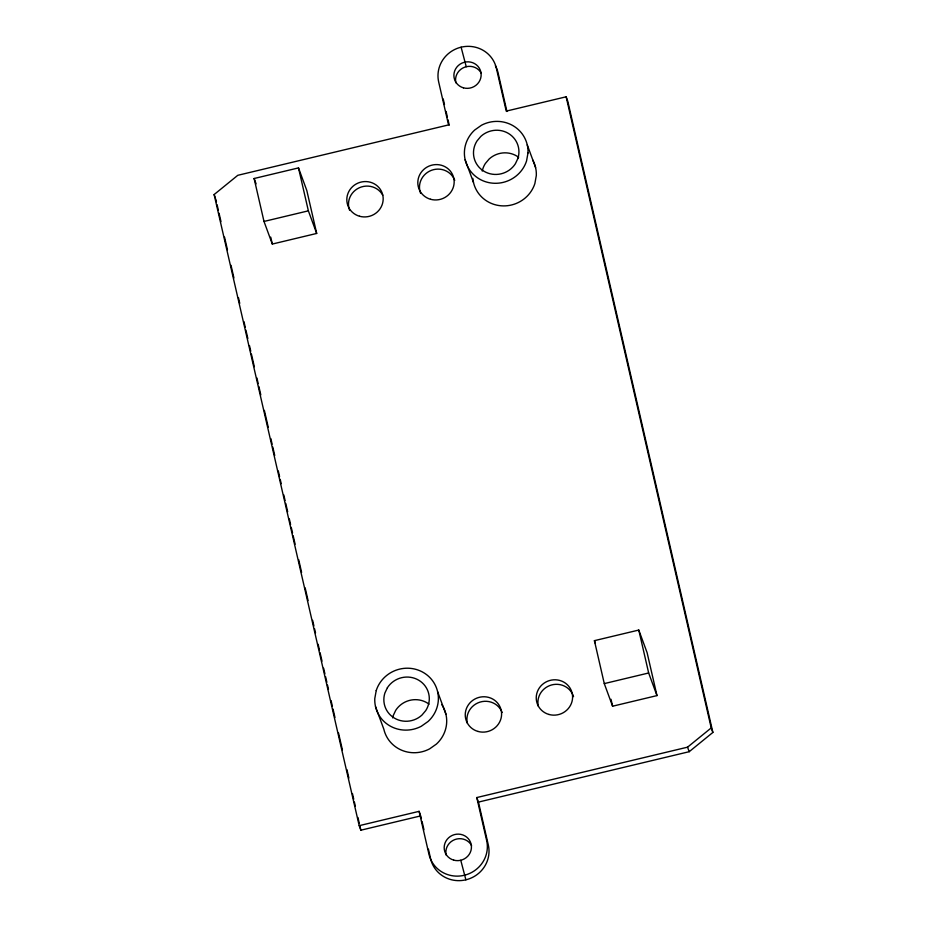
<?xml version="1.0" encoding="UTF-8"?>
<svg xmlns="http://www.w3.org/2000/svg" width="927" height="927" viewBox="0 0 927 927"><rect width="100%" height="100%" fill="white"/><g stroke="black" fill="none" stroke-linecap="round" stroke-linejoin="round"><path stroke-width="1.39" d="M421.403 818.645L420.765 815.876L360.858 830.198L359.201 825.667L214.125 194.554L237.787 175.307L448.552 124.913L438.68 81.982A29.676 28.621 -20.2 0 1 461.113 47.184A29.676 28.621 -20.2 0 1 496.374 68.192L506.235 111.124L566.142 96.802L567.799 101.333L712.875 732.446L689.213 751.693L478.448 802.087L476.779 797.556L687.544 747.174L711.218 727.927L566.142 96.802M254.125 178.505L298.494 167.903L306.814 190.51L316.686 233.442L272.318 244.056L263.998 221.449L254.125 178.505L256.084 183.836M263.998 221.449L308.367 210.835L316.686 233.442M594.416 640.661L638.784 630.059L647.104 652.666L656.976 695.598L612.596 706.212L604.277 683.605L594.416 640.661L595.389 643.326M604.277 683.605L648.657 672.99L656.976 695.598M359.201 825.667L419.097 811.345L420.348 814.74M527.266 144.913L535.586 167.52M711.218 727.927L712.875 732.446M466.235 66.732L461.113 47.184M687.544 747.174L689.213 751.693M465.145 159.768L473.465 182.376M437.637 691.739L445.957 714.346M214.125 194.554L215.377 197.949M478.448 802.087L488.32 845.018A29.676 28.621 -20.2 0 1 465.887 879.816L460.765 860.268M375.516 706.594L383.836 729.201A31.947 30.823 -20.2 0 0 429.607 748.877L436.408 744.08A31.947 30.823 -20.2 0 0 441.715 704.52M638.784 630.059L648.657 672.99M506.942 111.495L498.031 72.712A29.676 28.621 -20.2 0 0 495.389 65.724M611.009 699.282L612.596 706.212M443.21 98.969L444.485 104.508M446.084 111.437L447.347 116.976M447.984 119.745L449.259 125.284M476.779 797.556L486.652 840.488A29.676 28.621 -20.2 0 1 464.23 875.297A29.676 28.621 -20.2 0 1 428.969 854.288L419.097 811.345M298.494 167.903L308.367 210.835M422.04 821.415L423.94 829.723M428.401 849.109L430.626 858.808A29.676 28.621 -20.2 0 0 465.887 879.816M270.719 237.127L272.318 244.056M215.782 199.073L216.431 201.889M217.08 204.705L218.378 210.348M219.027 213.164L220.974 221.611M224.531 237.115L227.439 249.792M231.008 265.284L233.917 277.961M238.459 297.683L239.745 303.326M243.963 321.634L245.261 327.266M245.898 330.093L247.845 338.54M249.467 345.586L250.765 351.217M251.402 354.033L254.322 366.721M256.918 377.984L258.204 383.616M258.853 386.443L260.8 394.89M264.357 410.383L268.251 427.289M270.835 438.564L272.132 444.195M272.781 447.011L274.728 455.47M278.285 470.962L279.583 476.594M280.232 479.421L281.194 483.639M283.789 494.914L285.087 500.545M285.736 503.361L287.671 511.82M289.294 518.865L290.591 524.497M291.24 527.312L292.538 532.944M293.175 535.771L295.122 544.219M298.691 559.711L301.599 572.388M305.157 587.892L308.077 600.569M312.608 620.29L313.905 625.922M314.554 628.738L315.528 632.967M318.112 644.242L319.409 649.873M320.058 652.689L322.005 661.148M323.616 668.193L324.913 673.825M325.562 676.64L326.86 682.272M327.509 685.088L328.482 689.317M331.066 700.592L332.364 706.223M333.013 709.039L334.96 717.498M338.517 732.99L342.399 749.897M346.941 769.619L348.876 778.066M352.445 793.57L353.732 799.201M354.381 802.017L355.354 806.247M357.949 817.51L359.236 823.153M359.885 825.969L360.858 830.198M392.619 717.88A22.827 22.016 -20.2 0 1 393.21 715.632L395.713 710.337A22.827 22.016 -20.2 0 1 429.027 704.138M482.249 171.055A22.827 22.016 -20.2 0 1 485.342 163.523L489.155 159.004A22.827 22.016 -20.2 0 1 518.657 157.312M532.735 160A31.947 30.823 -20.2 0 1 536.316 175.551L534.879 183.546A31.947 30.823 -20.2 0 1 501.078 205.794A31.947 30.823 -20.2 0 1 472.828 178.39M420.568 193.245A18.262 17.613 -20.2 0 1 431.426 170.325A18.262 17.613 -20.2 0 1 454.74 180.348M349.583 210.22A18.262 17.613 -20.2 0 1 359.328 187.752A18.262 17.613 -20.2 0 1 382.781 195.226M467.335 723.211A18.262 17.613 -20.2 0 1 479.989 702.11A18.262 17.613 -20.2 0 1 502.167 712.515M538.332 706.235A18.262 17.613 -20.2 0 1 551.553 684.972A18.262 17.613 -20.2 0 1 573.535 696.64M446.165 855.088A13.696 13.21 -20.2 0 1 471.565 845.505M455.875 82.793A13.696 13.21 -20.2 0 1 481.287 73.21M376.223 690.569L374.786 698.552A31.947 30.823 -20.2 0 0 421.287 726.27L428.089 721.473A31.947 30.823 -20.2 0 0 423.651 672.666A31.947 30.823 -20.2 0 0 376.223 690.569M527.996 152.943L526.559 160.939A31.947 30.823 -20.2 0 1 479.132 178.841A31.947 30.823 -20.2 0 1 474.694 130.023L481.495 125.238A31.947 30.823 -20.2 0 1 527.996 152.943M517.892 158.482L515.377 163.766A22.827 22.016 -20.2 0 1 484.01 171.275A22.827 22.016 -20.2 0 1 477.034 140.916L480.835 136.396A22.827 22.016 -20.2 0 1 508.402 133.407A22.827 22.016 -20.2 0 1 517.892 158.482M387.393 687.73L384.89 693.025A22.827 22.016 -20.2 0 0 394.369 718.089A22.827 22.016 -20.2 0 0 421.936 715.099L425.748 710.592A22.827 22.016 -20.2 0 0 418.772 680.233A22.827 22.016 -20.2 0 0 387.393 687.73M463.43 87.833A13.696 13.21 -20.2 0 0 480.835 71.912A13.696 13.21 -20.2 0 0 458.309 65.527A13.696 13.21 -20.2 0 0 463.43 87.833M453.72 860.129A13.696 13.21 -20.2 0 0 471.125 844.207A13.696 13.21 -20.2 0 0 448.587 837.823A13.696 13.21 -20.2 0 0 453.72 860.129M359.537 216.246A18.262 17.613 -20.2 0 0 382.747 195.006A18.262 17.613 -20.2 0 0 352.7 186.501A18.262 17.613 -20.2 0 0 359.537 216.246M430.534 199.27A18.262 17.613 -20.2 0 0 453.743 178.03A18.262 17.613 -20.2 0 0 423.697 169.525A18.262 17.613 -20.2 0 0 430.534 199.27M548.958 714.462A18.262 17.613 -20.2 0 0 572.168 693.234A18.262 17.613 -20.2 0 0 542.121 684.717A18.262 17.613 -20.2 0 0 548.958 714.462M477.973 731.438A18.262 17.613 -20.2 0 0 501.171 710.198A18.262 17.613 -20.2 0 0 471.125 701.693A18.262 17.613 -20.2 0 0 477.973 731.438"/></g></svg>
